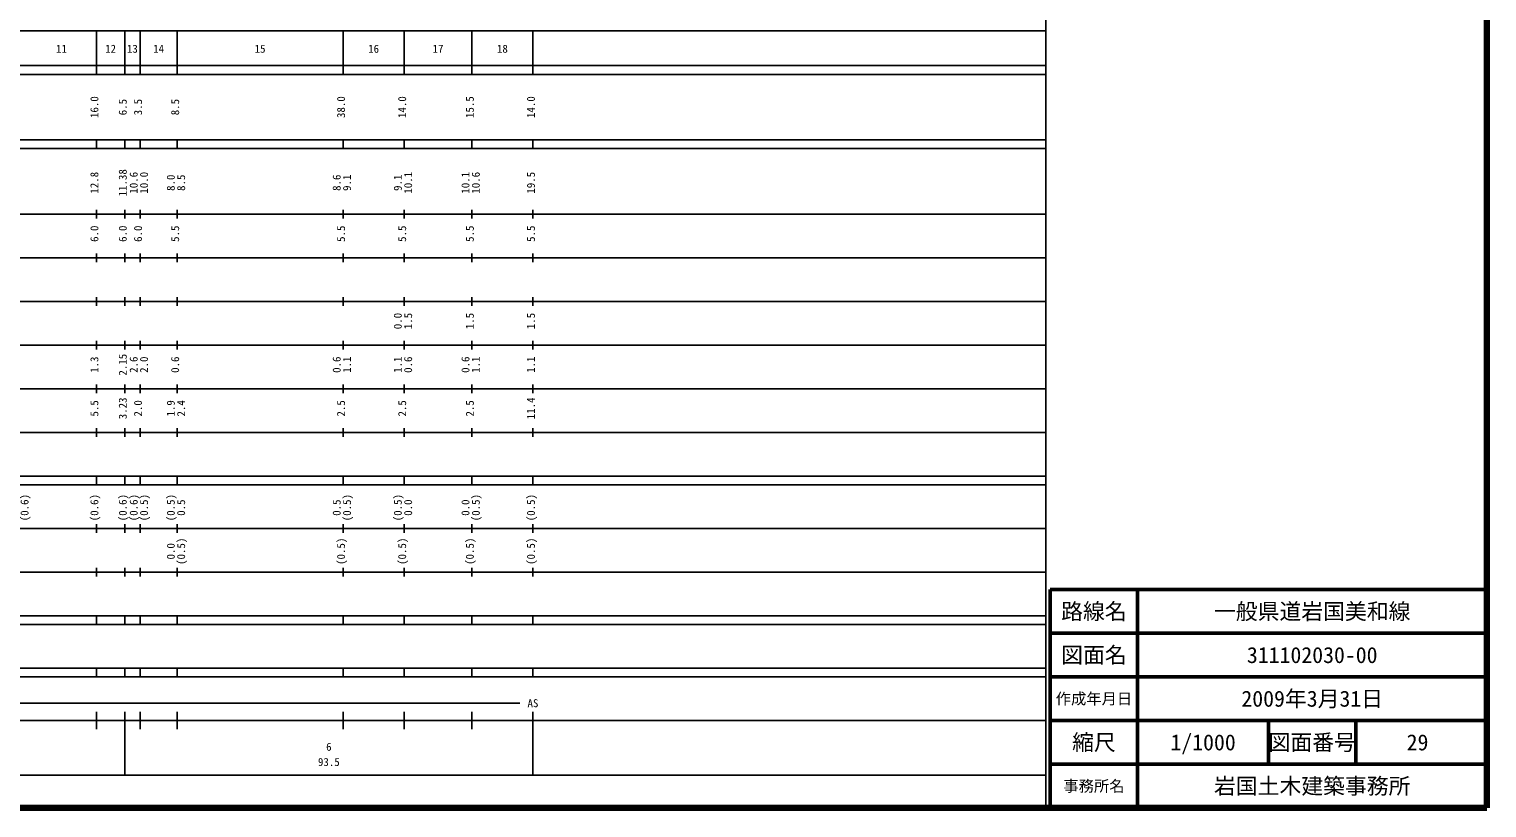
# Model space of a CAD drawing. Units: millimetres on the paper, enlarged 1000 times. Extents: x 18377 to 658377, y -109912 to 250088.
# Drawn here: x 324476 to 658377, y -109912 to 68445 of the extents above; entities that cross this region are included whole.
import ezdxf
from ezdxf.enums import TextEntityAlignment as Align

# ---------------------------------------------------------------- set-up
doc = ezdxf.new("R2010")
doc.units = ezdxf.units.MM
doc.header["$LTSCALE"] = 1000
for name, color, linetype, lineweight in [('M-TTL', 2, 'Continuous', 140), ('M-TTL-BAND', 7, 'Continuous', 25), ('M-TTL-FRAM', 2, 'Continuous', 50), ('M-TTL-LINE', 7, 'Continuous', 50)]:
    doc.layers.add(name, color=color, linetype=linetype, lineweight=lineweight)
doc.layers.add('M-TTL-TXT', color=7, linetype='Continuous')
doc.styles.add('ＭＳ ゴシック', font='')
doc.styles.get('ＭＳ ゴシック').set_extended_font_data('MS Gothic')

msp = doc.modelspace()

# ---------------------------------------------------------------- linework, layer by layer
at = {"layer": 'M-TTL'}
for p, q in [((658377, -109912), (658377, 250088)), ((18377, -109912), (658377, -109912))]:
    msp.add_line(p, q, dxfattribs=at)
at = {"layer": 'M-TTL-BAND'}
for p, q in [((557377, -109912), (557377, 240088)), ((46377, 68088), (557377, 68088)), ((339877, 58088), (339877, 68088)), ((346377, 58088), (346377, 68088)), ((349877, 58088), (349877, 68088)), ((358377, 58088), (358377, 68088)), ((396377, 58088), (396377, 68088)), ((410377, 58088), (410377, 68088)), ((425877, 58088), (425877, 68088)), ((439877, 58088), (439877, 68088)), ((18377, 60088), (557377, 60088)), ((18377, 58088), (557377, 58088)), ((18377, 43088), (557377, 43088)), ((18377, 41088), (557377, 41088)), ((339877, 41088), (339877, 43088)), ((346377, 41088), (346377, 43088)), ((349877, 41088), (349877, 43088)), ((358377, 41088), (358377, 43088)), ((396377, 41088), (396377, 43088)), ((410377, 41088), (410377, 43088)), ((425877, 41088), (425877, 43088)), ((439877, 41088), (439877, 43088)), ((339877, 25088), (339877, 27088)), ((346377, 25088), (346377, 27088)), ((349877, 25088), (349877, 27088)), ((358377, 25088), (358377, 27088)), ((396377, 25088), (396377, 27088)), ((410377, 25088), (410377, 27088)), ((425877, 25088), (425877, 27088)), ((439877, 25088), (439877, 27088)), ((18377, 26088), (557377, 26088)), ((339877, 15088), (339877, 17088)), ((346377, 15088), (346377, 17088)), ((349877, 15088), (349877, 17088)), ((358377, 15088), (358377, 17088)), ((396377, 15088), (396377, 17088)), ((410377, 15088), (410377, 17088)), ((425877, 15088), (425877, 17088)), ((439877, 15088), (439877, 17088)), ((24377, 16088), (557377, 16088)), ((339877, 5088), (339877, 7088)), ((346377, 5088), (346377, 7088)), ((349877, 5088), (349877, 7088)), ((358377, 5088), (358377, 7088)), ((396377, 5088), (396377, 7088)), ((410377, 5088), (410377, 7088)), ((425877, 5088), (425877, 7088)), ((439877, 5088), (439877, 7088)), ((30377, 6088), (557377, 6088)), ((339877, -4912), (339877, -2912)), ((346377, -4912), (346377, -2912)), ((349877, -4912), (349877, -2912)), ((358377, -4912), (358377, -2912)), ((396377, -4912), (396377, -2912)), ((410377, -4912), (410377, -2912)), ((425877, -4912), (425877, -2912)), ((439877, -4912), (439877, -2912)), ((24377, -3912), (557377, -3912)), ((339877, -14912), (339877, -12912)), ((346377, -14912), (346377, -12912)), ((349877, -14912), (349877, -12912)), ((358377, -14912), (358377, -12912)), ((396377, -14912), (396377, -12912)), ((410377, -14912), (410377, -12912)), ((425877, -14912), (425877, -12912)), ((439877, -14912), (439877, -12912)), ((30377, -13912), (557377, -13912)), ((339877, -24912), (339877, -22912)), ((346377, -24912), (346377, -22912)), ((349877, -24912), (349877, -22912)), ((358377, -24912), (358377, -22912)), ((396377, -24912), (396377, -22912)), ((410377, -24912), (410377, -22912)), ((425877, -24912), (425877, -22912)), ((439877, -24912), (439877, -22912)), ((24377, -23912), (557377, -23912)), ((18377, -33912), (557377, -33912)), ((18377, -35912), (557377, -35912)), ((339877, -35912), (339877, -33912)), ((346377, -35912), (346377, -33912)), ((349877, -35912), (349877, -33912)), ((358377, -35912), (358377, -33912)), ((396377, -35912), (396377, -33912)), ((410377, -35912), (410377, -33912)), ((425877, -35912), (425877, -33912)), ((439877, -35912), (439877, -33912)), ((27377, -45912), (557377, -45912)), ((339877, -46912), (339877, -44912)), ((346377, -46912), (346377, -44912)), ((349877, -46912), (349877, -44912)), ((358377, -46912), (358377, -44912)), ((396377, -46912), (396377, -44912)), ((410377, -46912), (410377, -44912)), ((425877, -46912), (425877, -44912)), ((439877, -46912), (439877, -44912)), ((18377, -55912), (557377, -55912)), ((339877, -56912), (339877, -54912)), ((346377, -56912), (346377, -54912)), ((349877, -56912), (349877, -54912)), ((358377, -56912), (358377, -54912)), ((396377, -56912), (396377, -54912)), ((410377, -56912), (410377, -54912)), ((425877, -56912), (425877, -54912)), ((439877, -56912), (439877, -54912)), ((18377, -65912), (557377, -65912)), ((339877, -67912), (339877, -65912)), ((346377, -67912), (346377, -65912)), ((349877, -67912), (349877, -65912)), ((358377, -67912), (358377, -65912)), ((396377, -67912), (396377, -65912)), ((410377, -67912), (410377, -65912)), ((425877, -67912), (425877, -65912)), ((439877, -67912), (439877, -65912)), ((18377, -67912), (557377, -67912)), ((18377, -77912), (557377, -77912)), ((18377, -79912), (557377, -79912)), ((339877, -79912), (339877, -77912)), ((346377, -79912), (346377, -77912)), ((349877, -79912), (349877, -77912)), ((358377, -79912), (358377, -77912)), ((396377, -79912), (396377, -77912)), ((410377, -79912), (410377, -77912)), ((425877, -79912), (425877, -77912)), ((439877, -79912), (439877, -77912)), ((49377, -85912), (436877, -85912)), ((18377, -89912), (557377, -89912)), ((339877, -91912), (339877, -87912)), ((346377, -102412), (346377, -87912)), ((349877, -91912), (349877, -87912)), ((358377, -91912), (358377, -87912)), ((396377, -91912), (396377, -87912)), ((410377, -91912), (410377, -87912)), ((425877, -91912), (425877, -87912)), ((439877, -102412), (439877, -87912)), ((46377, -102412), (557377, -102412))]:
    msp.add_line(p, q, dxfattribs=at)
at = {"layer": 'M-TTL-FRAM'}
for p, q in [((658377, -59912), (558377, -59912)), ((558377, -59912), (558377, -109912))]:
    msp.add_line(p, q, dxfattribs=at)
at = {"layer": 'M-TTL-LINE'}
for p, q in [((578377, -59912), (578377, -109912)), ((658377, -69912), (558377, -69912)), ((658377, -79912), (558377, -79912)), ((658377, -89912), (558377, -89912)), ((608377, -89912), (608377, -99912)), ((628377, -89912), (628377, -99912)), ((658377, -99912), (558377, -99912))]:
    msp.add_line(p, q, dxfattribs=at)

# ---------------------------------------------------------------- texts
at = {"layer": 'M-TTL-BAND', "style": 'ＭＳ ゴシック'}
for s, p in [('11', (331877, 62493)), ('12', (343127, 62493)), ('13', (348127, 62493)), ('14', (354127, 62493)), ('15', (377377, 62493)), ('16', (403377, 62493)), ('17', (418127, 62493)), ('18', (432877, 62493)), ('AS', (439877, -87412)), ('6', (393127, -97389)), ('93.5', (393127, -100879))]:
    msp.add_text(s, height=1833, dxfattribs=at).set_placement(p, align=Align.BOTTOM_CENTER)
for s, p in [('16.0', (340877, 50588)), ('6.5', (347377, 50588)), ('3.5', (350877, 50588)), ('8.5', (359377, 50588)), ('38.0', (397377, 50588)), ('14.0', (411377, 50588)), ('15.5', (426877, 50588)), ('14.0', (440877, 50588)), ('12.8', (340877, 33262)), ('11.38', (347377, 33262)), ('10.6', (349877, 33262)), ('10.0', (352247, 33262)), ('8.0', (358377, 33262)), ('8.5', (360747, 33262)), ('8.6', (396377, 33262)), ('9.1', (398747, 33262)), ('9.1', (410377, 33262)), ('10.1', (412747, 33262)), ('10.1', (425877, 33262)), ('10.6', (428247, 33262)), ('19.5', (440877, 33262)), ('6.0', (340877, 21588)), ('6.0', (347377, 21588)), ('6.0', (350877, 21588)), ('5.5', (359377, 21588)), ('5.5', (397377, 21588)), ('5.5', (411377, 21588)), ('5.5', (426877, 21588)), ('5.5', (440877, 21588)), ('0.0', (410377, 1588)), ('1.5', (412747, 1588)), ('1.5', (426877, 1588)), ('1.5', (440877, 1588)), ('2.15', (347377, -8412)), ('2.6', (349877, -8412)), ('2.0', (352247, -8412)), ('0.6', (359377, -8412)), ('0.6', (396377, -8412)), ('1.1', (398747, -8412)), ('1.1', (410377, -8412)), ('0.6', (412747, -8412)), ('0.6', (425877, -8412)), ('1.1', (428247, -8412)), ('1.1', (440877, -8412)), ('1.3', (340877, -8412)), ('5.5', (340877, -18412)), ('3.23', (347377, -18412)), ('2.0', (350877, -18412)), ('1.9', (358377, -18412)), ('2.4', (360747, -18412)), ('2.5', (397377, -18412)), ('2.5', (411377, -18412)), ('2.5', (426877, -18412)), ('11.4', (440877, -18412)), ('(0.6)', (324877, -41148)), ('(0.6)', (340877, -41148)), ('(0.6)', (347377, -41148)), ('(0.6)', (349877, -41148)), ('(0.5)', (352247, -41148)), ('(0.5)', (358377, -41148)), ('0.5', (360747, -41148)), ('0.5', (396377, -41148)), ('(0.5)', (398747, -41148)), ('(0.5)', (410377, -41148)), ('0.0', (412747, -41148)), ('0.0', (425877, -41148)), ('(0.5)', (428247, -41148)), ('(0.5)', (440877, -41148)), ('0.0', (358377, -51148)), ('(0.5)', (360747, -51148)), ('(0.5)', (397377, -51148)), ('(0.5)', (411377, -51148)), ('(0.5)', (426877, -51148)), ('(0.5)', (440877, -51148))]:
    msp.add_text(s, height=1833, rotation=90, dxfattribs=at).set_placement(p, align=Align.BOTTOM_CENTER)
at = {"layer": 'M-TTL-TXT', "style": 'ＭＳ ゴシック'}
for s, height, p in [('路線名', 3666, (568377, -64912)), ('路線名', 3666, (568377, -64912)), ('一般県道岩国美和線', 3666, (618377, -64912)), ('図面名', 3666, (568377, -74912)), ('図面名', 3666, (568377, -74912)), ('311102030-00', 3666, (618377, -74912)), ('作成年月日', 2566, (568377, -84912)), ('作成年月日', 2566, (568377, -84912)), ('2009年3月31日', 3666, (618377, -84912)), ('縮尺', 3666, (568377, -94912)), ('縮尺', 3666, (568377, -94912)), ('1/1000', 3666, (593377, -94912)), ('図面番号', 3666, (618377, -94912)), ('図面番号', 3666, (618377, -94912)), ('29', 3666, (642502, -94912)), ('事務所名', 2566, (568377, -104912)), ('事務所名', 2566, (568377, -104912)), ('岩国土木建築事務所', 3666, (618377, -104912))]:
    msp.add_text(s, height=height, dxfattribs=at).set_placement(p, align=Align.MIDDLE_CENTER)

doc.saveas('drawing.dxf')
